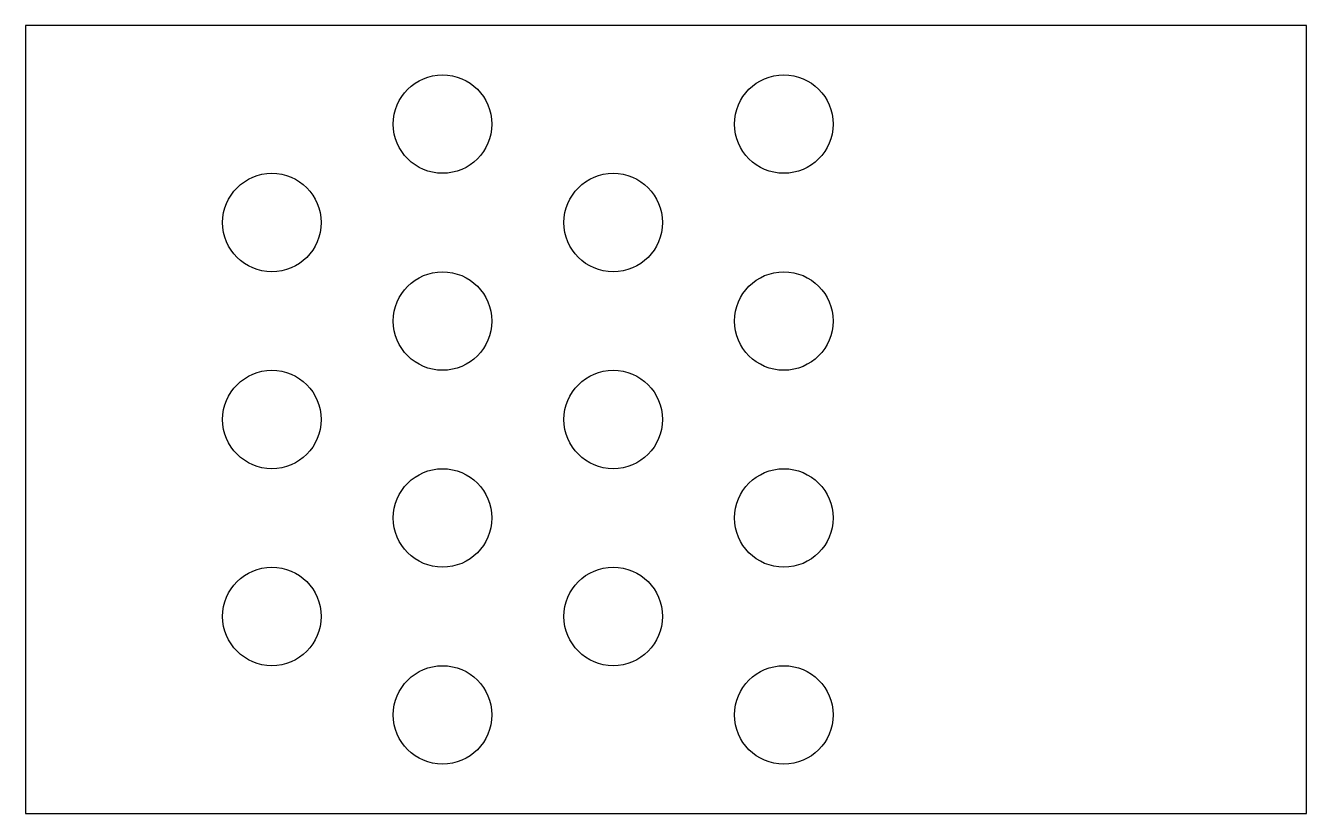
# Model space of a CAD drawing. Header units: millimetres. Extents: x 0 to 13, y 0 to 8.
import ezdxf

# ---------------------------------------------------------------- set-up
doc = ezdxf.new("R2010")
doc.units = ezdxf.units.MM

msp = doc.modelspace()

# ---------------------------------------------------------------- linework, layer by layer
msp.add_lwpolyline([(0, 0), (13, 0), (13, 8), (0, 8)], close=True)
for centre in [(4.232, 7), (7.696, 7), (2.5, 6), (5.964, 6), (4.232, 5), (7.696, 5), (2.5, 4), (5.964, 4), (4.232, 3), (7.696, 3), (2.5, 2), (5.964, 2), (4.232, 1), (7.696, 1)]:
    msp.add_circle(centre, 0.5)

doc.saveas('drawing.dxf')
